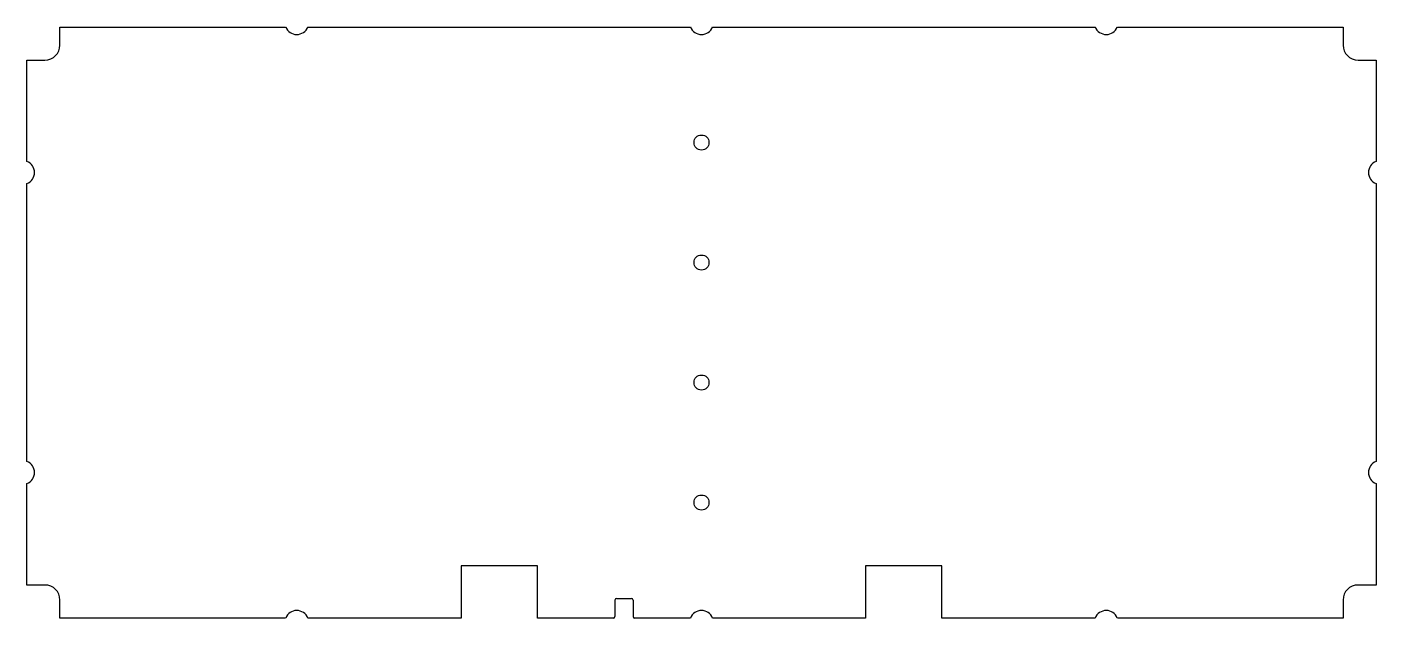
# Model space of a CAD drawing. Header units: millimetres. Extents: x -450 to 450, y 3 to 397.
import ezdxf

# ---------------------------------------------------------------- set-up
doc = ezdxf.new("R2010")
doc.units = ezdxf.units.MM

msp = doc.modelspace()

# ---------------------------------------------------------------- linework, layer by layer
at = {"color": 7, "linetype": 'Continuous', "lineweight": 25}
for p, q in [((-428, 385), (-428, 397)), ((-428, 397), (-277.42, 397)), ((-262.58, 397), (-7.42, 397)), ((7.42, 397), (262.58, 397)), ((277.42, 397), (428, 397)), ((428, 397), (428, 385)), ((-450, 307.42), (-450, 375)), ((-450, 375), (-438, 375)), ((438, 375), (450, 375)), ((450, 375), (450, 307.42)), ((-450, 107.42), (-450, 292.58)), ((450, 292.58), (450, 107.42)), ((-450, 25), (-450, 92.58)), ((450, 92.58), (450, 25)), ((-109.35, 37.71), (-160.26, 37.71)), ((-160.26, 37.71), (-160.26, 3)), ((-109.35, 3), (-109.35, 37.71)), ((160.26, 37.71), (109.35, 37.71)), ((109.35, 37.71), (109.35, 3)), ((160.26, 3), (160.26, 37.71)), ((-438, 25), (-450, 25)), ((450, 25), (438, 25)), ((-428, 3), (-428, 15)), ((-57.75, 15), (-57.75, 4)), ((-56.75, 16), (-46.69, 16)), ((-45.69, 15), (-45.69, 4)), ((428, 15), (428, 3)), ((-277.42, 3), (-428, 3)), ((-160.26, 3), (-262.58, 3)), ((-58.75, 3), (-109.35, 3)), ((-7.42, 3), (-44.69, 3)), ((109.35, 3), (7.42, 3)), ((262.58, 3), (160.26, 3)), ((428, 3), (277.42, 3))]:
    msp.add_line(p, q, dxfattribs=at)
for centre in [(0, 320), (0, 240), (0, 160), (0, 80)]:
    msp.add_circle(centre, 5, dxfattribs=at)
for centre, radius, start, end in [((-270, 400), 8, 202.02431, 337.97569), ((0, 400), 8, 202.02431, 337.97569), ((270, 400), 8, 202.02431, 337.97569), ((-438, 385), 10, 270, 0), ((438, 385), 10, 180, 270), ((-453, 300), 8, 292.02431, 67.97569), ((453, 300), 8, 112.02431, 247.97569), ((-453, 100), 8, 292.02431, 67.97569), ((453, 100), 8, 112.02431, 247.97569), ((-438, 15), 10, 0, 90), ((438, 15), 10, 90, 180), ((-56.75, 15), 1, 90, 180), ((-46.69, 15), 1, 0, 90), ((-270, 0), 8, 22.02431, 157.97569), ((-58.75, 4), 1, 270, 0), ((-44.69, 4), 1, 180, 270), ((0, 0), 8, 22.02431, 157.97569), ((270, 0), 8, 22.02431, 157.97569)]:
    msp.add_arc(centre, radius, start, end, dxfattribs=at)

doc.saveas('drawing.dxf')
